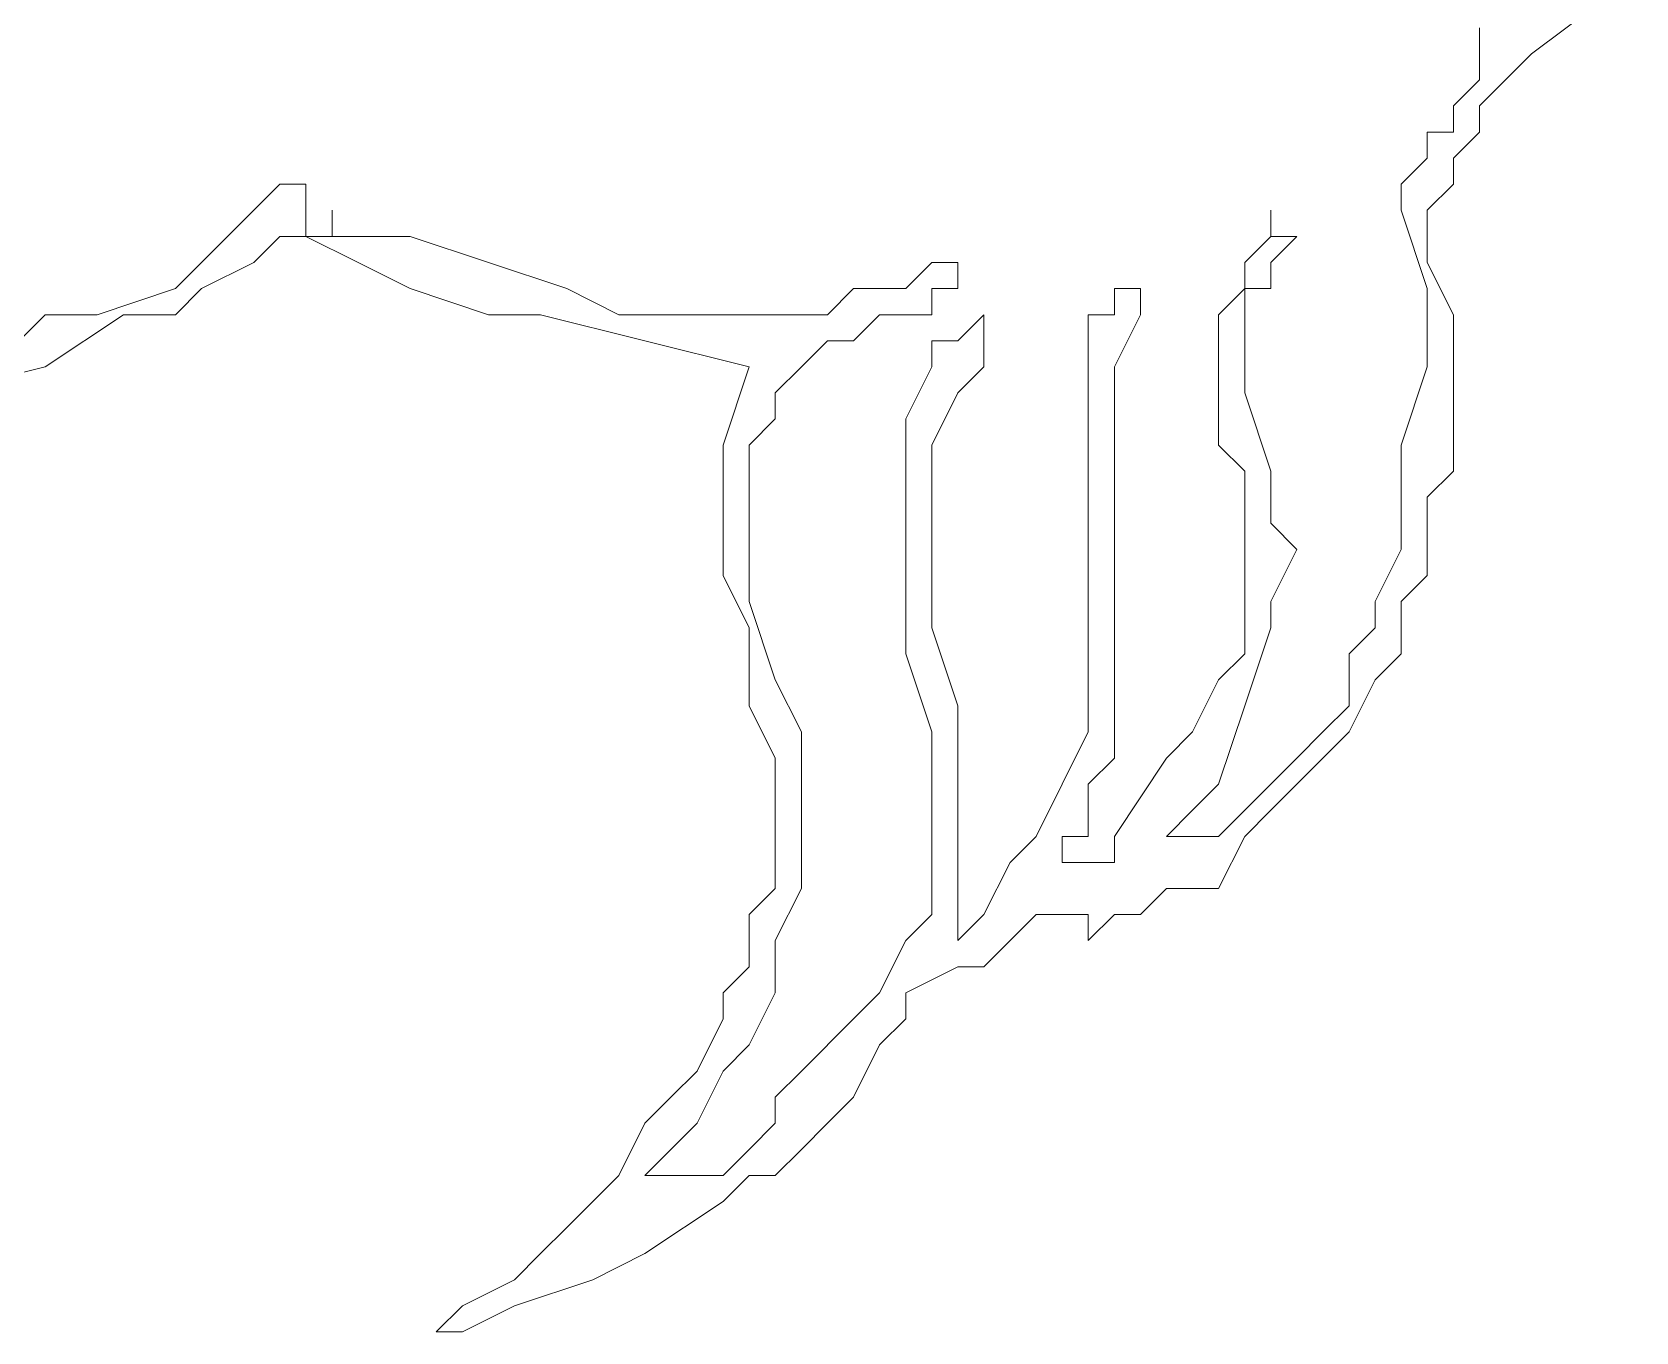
# Model space of a CAD drawing. Extents: x -66030 to 95157, y -13132 to 45879.
# Drawn here: x -24430.3 to -24190.1, y 14022.4 to 14217 of the extents above; entities that cross this region are included whole.
import ezdxf

# ---------------------------------------------------------------- set-up
doc = ezdxf.new("R2010")
doc.units = 0
doc.header["$LTSCALE"] = 100
doc.header["$MEASUREMENT"] = 0
doc.layers.get('0').update_dxf_attribs({"linetype": 'CONTINUOUS'})

msp = doc.modelspace()

# ---------------------------------------------------------------- linework, layer by layer
at = {"lineweight": 0}
for points in [[(-24190.11, 14225.51), (-24205.74, 14213.79), (-24213.55, 14205.98), (-24213.55, 14202.07), (-24217.46, 14198.17), (-24217.46, 14194.26), (-24221.36, 14190.36), (-24221.36, 14186.45), (-24221.36, 14182.54), (-24217.46, 14174.73), (-24217.46, 14170.83), (-24217.46, 14163.01), (-24217.46, 14159.11), (-24217.46, 14151.3), (-24221.36, 14147.39), (-24221.36, 14139.58), (-24221.36, 14135.67), (-24225.27, 14131.77), (-24225.27, 14123.96), (-24229.17, 14120.05), (-24233.08, 14112.24), (-24236.99, 14108.33), (-24240.89, 14104.43), (-24244.8, 14100.52), (-24248.7, 14096.61), (-24252.61, 14088.8), (-24260.42, 14088.8), (-24264.33, 14084.9), (-24268.23, 14084.9), (-24272.14, 14080.99), (-24272.14, 14084.9), (-24276.05, 14084.9), (-24276.05, 14084.9), (-24279.95, 14084.9), (-24283.86, 14080.99), (-24287.76, 14077.08), (-24291.67, 14077.08), (-24299.48, 14073.18), (-24299.48, 14069.27), (-24303.39, 14065.37), (-24307.29, 14057.55), (-24311.2, 14053.65), (-24315.11, 14049.74), (-24319.01, 14045.84), (-24322.92, 14045.84), (-24326.82, 14041.93), (-24338.54, 14034.12), (-24346.35, 14030.21), (-24358.07, 14026.31), (-24365.88, 14022.4), (-24369.79, 14022.4), (-24369.79, 14022.4), (-24365.88, 14026.31), (-24358.07, 14030.21), (-24354.16, 14034.12), (-24350.26, 14038.02), (-24346.35, 14041.93), (-24342.45, 14045.84), (-24338.54, 14053.65), (-24334.64, 14057.55), (-24330.73, 14061.46), (-24326.82, 14069.27), (-24326.82, 14073.18), (-24322.92, 14077.08), (-24322.92, 14084.9), (-24319.01, 14088.8), (-24319.01, 14096.61), (-24319.01, 14100.52), (-24319.01, 14108.33), (-24322.92, 14116.14), (-24322.92, 14127.86), (-24326.82, 14135.67), (-24326.82, 14143.49), (-24326.82, 14143.49), (-24326.82, 14147.39), (-24326.82, 14151.3), (-24326.82, 14155.2), (-24322.92, 14166.92), (-24338.54, 14170.83), (-24354.16, 14174.73), (-24361.98, 14174.73), (-24373.69, 14178.64), (-24381.51, 14182.54), (-24389.32, 14186.45), (-24389.32, 14186.45), (-24385.41, 14186.45), (-24385.41, 14190.36), (-24385.41, 14186.45), (-24373.69, 14186.45), (-24361.98, 14182.54), (-24350.26, 14178.64), (-24342.45, 14174.73), (-24334.64, 14174.73), (-24330.73, 14174.73), (-24322.92, 14174.73), (-24319.01, 14174.73), (-24311.2, 14174.73), (-24307.29, 14178.64), (-24299.48, 14178.64), (-24295.58, 14182.54), (-24291.67, 14182.54), (-24291.67, 14182.54), (-24291.67, 14182.54), (-24291.67, 14182.54), (-24291.67, 14178.64), (-24291.67, 14178.64), (-24295.58, 14178.64), (-24295.58, 14174.73), (-24299.48, 14174.73), (-24303.39, 14174.73), (-24307.29, 14170.83), (-24311.2, 14170.83), (-24315.11, 14166.92), (-24319.01, 14163.01), (-24319.01, 14159.11), (-24322.92, 14155.2), (-24322.92, 14155.2), (-24322.92, 14151.3), (-24322.92, 14147.39), (-24322.92, 14143.49), (-24322.92, 14135.67), (-24322.92, 14131.77), (-24319.01, 14120.05), (-24315.11, 14112.24), (-24315.11, 14104.43), (-24315.11, 14096.61), (-24315.11, 14088.8), (-24319.01, 14080.99), (-24319.01, 14073.18), (-24322.92, 14065.37), (-24326.82, 14061.46), (-24330.73, 14053.65), (-24338.54, 14045.84), (-24334.64, 14045.84), (-24334.64, 14045.84), (-24330.73, 14045.84), (-24326.82, 14045.84), (-24322.92, 14049.74), (-24319.01, 14053.65), (-24319.01, 14057.55), (-24315.11, 14061.46), (-24307.29, 14069.27), (-24303.39, 14073.18), (-24299.48, 14080.99), (-24295.58, 14084.9), (-24295.58, 14088.8), (-24295.58, 14088.8), (-24295.58, 14096.61), (-24295.58, 14100.52), (-24295.58, 14108.33), (-24295.58, 14112.24), (-24299.48, 14123.96), (-24299.48, 14135.67), (-24299.48, 14139.58), (-24299.48, 14143.49), (-24299.48, 14151.3), (-24299.48, 14155.2), (-24299.48, 14159.11), (-24295.58, 14166.92), (-24295.58, 14170.83), (-24291.67, 14170.83), (-24287.76, 14174.73), (-24287.76, 14170.83), (-24287.76, 14166.92), (-24291.67, 14163.01), (-24291.67, 14163.01), (-24295.58, 14155.2), (-24295.58, 14151.3), (-24295.58, 14147.39), (-24295.58, 14143.49), (-24295.58, 14139.58), (-24295.58, 14131.77), (-24295.58, 14127.86), (-24291.67, 14116.14), (-24291.67, 14112.24), (-24291.67, 14108.33), (-24291.67, 14104.43), (-24291.67, 14100.52), (-24291.67, 14096.61), (-24291.67, 14088.8), (-24291.67, 14080.99), (-24287.76, 14084.9), (-24283.86, 14092.71), (-24279.95, 14096.61), (-24276.05, 14104.43), (-24272.14, 14112.24), (-24272.14, 14116.14), (-24272.14, 14120.05), (-24272.14, 14123.96), (-24272.14, 14123.96), (-24272.14, 14127.86), (-24272.14, 14131.77), (-24272.14, 14139.58), (-24272.14, 14143.49), (-24272.14, 14151.3), (-24272.14, 14159.11), (-24272.14, 14163.01), (-24272.14, 14170.83), (-24272.14, 14174.73), (-24268.23, 14174.73), (-24268.23, 14178.64), (-24264.33, 14178.64), (-24264.33, 14178.64), (-24264.33, 14174.73), (-24268.23, 14166.92), (-24268.23, 14163.01), (-24268.23, 14159.11), (-24268.23, 14155.2), (-24268.23, 14147.39), (-24268.23, 14139.58), (-24268.23, 14127.86), (-24268.23, 14123.96), (-24268.23, 14116.14), (-24268.23, 14112.24), (-24268.23, 14108.33), (-24272.14, 14104.43), (-24272.14, 14096.61), (-24272.14, 14096.61), (-24276.05, 14096.61), (-24276.05, 14092.71), (-24276.05, 14092.71), (-24272.14, 14092.71), (-24272.14, 14092.71), (-24268.23, 14092.71), (-24268.23, 14096.61), (-24260.42, 14108.33), (-24256.52, 14112.24), (-24252.61, 14120.05), (-24248.7, 14123.96), (-24248.7, 14131.77), (-24248.7, 14139.58), (-24248.7, 14147.39), (-24248.7, 14151.3), (-24252.61, 14155.2), (-24252.61, 14163.01), (-24252.61, 14166.92), (-24252.61, 14174.73), (-24248.7, 14178.64), (-24248.7, 14182.54), (-24244.8, 14186.45), (-24244.8, 14190.36), (-24244.8, 14186.45), (-24240.89, 14186.45), (-24240.89, 14186.45), (-24244.8, 14182.54), (-24244.8, 14178.64), (-24248.7, 14178.64), (-24248.7, 14174.73), (-24248.7, 14170.83), (-24248.7, 14166.92), (-24248.7, 14163.01), (-24244.8, 14151.3), (-24244.8, 14143.49), (-24240.89, 14139.58), (-24244.8, 14131.77), (-24244.8, 14127.86), (-24248.7, 14116.14), (-24252.61, 14104.43), (-24256.52, 14100.52), (-24260.42, 14096.61), (-24256.52, 14096.61), (-24256.52, 14096.61), (-24252.61, 14096.61), (-24252.61, 14096.61), (-24248.7, 14100.52), (-24244.8, 14104.43), (-24240.89, 14108.33), (-24236.99, 14112.24), (-24233.08, 14116.14), (-24233.08, 14123.96), (-24229.17, 14127.86), (-24229.17, 14131.77), (-24225.27, 14139.58), (-24225.27, 14143.49), (-24225.27, 14155.2), (-24221.36, 14166.92), (-24221.36, 14178.64), (-24225.27, 14190.36), (-24225.27, 14190.36), (-24225.27, 14194.26), (-24225.27, 14194.26), (-24221.36, 14198.17), (-24221.36, 14202.07), (-24217.46, 14202.07), (-24217.46, 14205.98), (-24213.55, 14209.89), (-24213.55, 14213.79), (-24213.55, 14213.79), (-24213.55, 14217.7)], [(-24432.28, 14170.83), (-24428.38, 14174.73), (-24424.47, 14174.73), (-24420.57, 14174.73), (-24408.85, 14178.64), (-24393.22, 14194.26), (-24389.32, 14194.26), (-24389.32, 14194.26), (-24389.32, 14194.26), (-24389.32, 14190.36), (-24389.32, 14190.36), (-24389.32, 14186.45), (-24393.22, 14186.45), (-24397.13, 14182.54), (-24404.94, 14178.64), (-24408.85, 14174.73), (-24416.66, 14174.73), (-24428.38, 14166.92), (-24444, 14163.01)]]:
    msp.add_lwpolyline(points, dxfattribs=at)

doc.saveas('drawing.dxf')
